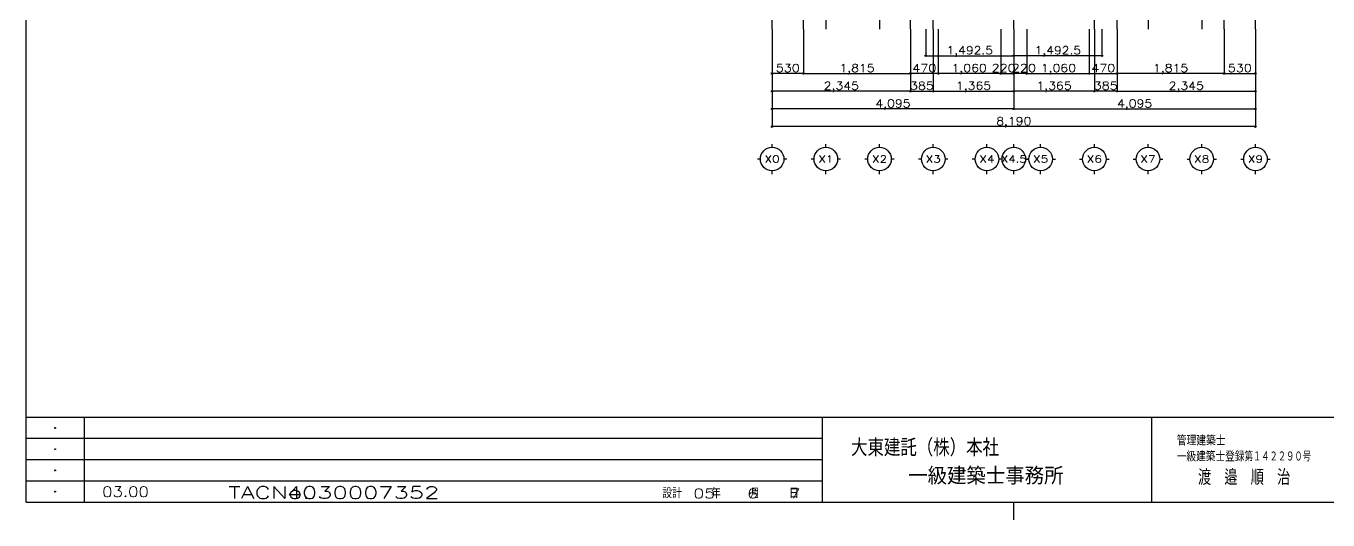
# Model space of a CAD drawing. Extents: x 1600 to 58398, y 1000 to 41598.
# Drawn here: x 2102 to 38870, y 1000 to 14955 of the extents above; entities that cross this region are included whole.
import ezdxf
from ezdxf.enums import TextEntityAlignment as Align

# ---------------------------------------------------------------- set-up
doc = ezdxf.new("R2010")
doc.units = 0
doc.header["$LTSCALE"] = 1000
doc.linetypes.add('CENTER2', pattern=[1.125, 0.75, -0.125, 0.125, -0.125])
for name, color, linetype in [('1-1', 7, 'CONTINUOUS'), ('1-11', 7, 'CONTINUOUS'), ('1-150', 7, 'CONTINUOUS'), ('1-175', 7, 'CONTINUOUS'), ('1-21', 7, 'CONTINUOUS'), ('1-6', 7, 'CONTINUOUS'), ('1-8', 7, 'CONTINUOUS'), ('1-9', 7, 'CONTINUOUS')]:
    doc.layers.add(name, color=color, linetype=linetype)
doc.styles.get("Standard").update_dxf_attribs({"font": 'txt', "bigfont": 'BIGFONT'})

msp = doc.modelspace()

# ---------------------------------------------------------------- linework, layer by layer
at = {"layer": '1-11', "color": 1, "linetype": 'CENTER2'}
for p, q in [((24689, 35531), (24689, 14864)), ((26206, 35531), (26206, 14864)), ((33789, 35531), (33789, 14864)), ((35306, 35531), (35306, 14864))]:
    msp.add_line(p, q, dxfattribs=at)
at = {"layer": '1-175', "color": 5, "linetype": 'CONTINUOUS'}
for q in [(2102, 41099), (57895, 1502)]:
    msp.add_line((2102, 1502), q, dxfattribs=at)
at = {"layer": '1-175', "color": 7, "linetype": 'CONTINUOUS'}
for p, q in [((57898, 3899), (2102, 3899)), ((3751, 1502), (3751, 3899)), ((24599, 1502), (24599, 3899)), ((33896, 1502), (33896, 3899)), ((24599, 3300), (2102, 3300)), ((24599, 2699), (2102, 2699)), ((24599, 2100), (2102, 2100)), ((29998, 1000), (29998, 1502))]:
    msp.add_line(p, q, dxfattribs=at)
for centre in [(2925, 3602), (2925, 3000), (2925, 2401), (2925, 1803)]:
    msp.add_circle(centre, 13, dxfattribs=at)
at = {"layer": '1-21', "color": 1, "linetype": 'CENTER2'}
for p, q in [((24056, 14864), (24056, 16378)), ((35939, 14864), (35939, 16378))]:
    msp.add_line(p, q, dxfattribs=at)
at = {"layer": '1-21', "color": 1, "linetype": 'CONTINUOUS'}
for p, q in [((24056, 14864), (24056, 13614)), ((35939, 14864), (35939, 13614)), ((24056, 13614), (23173, 13614)), ((24056, 13614), (27081, 13614)), ((35939, 13614), (32914, 13614)), ((35939, 13614), (36823, 13614))]:
    msp.add_line(p, q, dxfattribs=at)
at = {"layer": '1-21', "color": 7, "linetype": 'CONTINUOUS'}
for centre in [(23173, 13614), (24056, 13614), (27081, 13614), (32914, 13614), (35939, 13614), (36823, 13614)]:
    msp.add_circle(centre, 21, dxfattribs=at)
at = {"layer": '1-6', "color": 1, "linetype": 'CONTINUOUS'}
for p, q in [((23173, 11531), (23173, 11614)), ((24689, 11531), (24689, 11614)), ((26206, 11531), (26206, 11614)), ((27723, 11531), (27723, 11614)), ((29239, 11531), (29239, 11614)), ((29998, 11531), (29998, 11614)), ((30756, 11531), (30756, 11614)), ((32273, 11531), (32273, 11614)), ((33789, 11531), (33789, 11614)), ((35306, 11531), (35306, 11614)), ((36823, 11531), (36823, 11614)), ((22839, 11197), (22756, 11197)), ((23589, 11197), (23506, 11197)), ((24355, 11197), (24272, 11197)), ((25105, 11197), (25022, 11197)), ((25872, 11197), (25789, 11197)), ((26622, 11197), (26539, 11197)), ((27389, 11197), (27306, 11197)), ((28139, 11197), (28056, 11197)), ((28905, 11197), (28822, 11197)), ((29655, 11197), (29572, 11197)), ((29664, 11197), (29581, 11197)), ((30414, 11197), (30331, 11197)), ((30340, 11197), (30423, 11197)), ((31090, 11197), (31173, 11197)), ((31857, 11197), (31940, 11197)), ((32607, 11197), (32690, 11197)), ((33373, 11197), (33456, 11197)), ((34123, 11197), (34206, 11197)), ((34890, 11197), (34973, 11197)), ((35640, 11197), (35723, 11197)), ((36407, 11197), (36490, 11197)), ((37157, 11197), (37240, 11197)), ((23173, 10772), (23173, 10856)), ((24689, 10772), (24689, 10856)), ((26206, 10772), (26206, 10856)), ((27723, 10772), (27723, 10856)), ((29239, 10772), (29239, 10856)), ((29998, 10772), (29998, 10856)), ((30756, 10772), (30756, 10856)), ((32273, 10772), (32273, 10856)), ((33789, 10772), (33789, 10856)), ((35306, 10772), (35306, 10856)), ((36823, 10772), (36823, 10856))]:
    msp.add_line(p, q, dxfattribs=at)
at = {"layer": '1-6', "color": 2, "linetype": 'CONTINUOUS'}
for centre in [(23173, 11197), (24689, 11197), (26206, 11197), (27723, 11197), (29239, 11197), (29998, 11197), (30756, 11197), (32273, 11197), (33789, 11197), (35306, 11197), (36823, 11197)]:
    msp.add_circle(centre, 333, dxfattribs=at)
at = {"layer": '1-8', "color": 1, "linetype": 'CENTER2'}
for p, q in [((23173, 14864), (23173, 35531)), ((29998, 14864), (29998, 35531)), ((36823, 14864), (36823, 35531)), ((27723, 14864), (27723, 24364)), ((32273, 14864), (32273, 24364)), ((27081, 14864), (27081, 17947)), ((32914, 14864), (32914, 17947))]:
    msp.add_line(p, q, dxfattribs=at)
at = {"layer": '1-9', "color": 1, "linetype": 'CONTINUOUS'}
for p, q in [((23173, 14864), (23173, 12114)), ((27081, 14864), (27081, 13114)), ((27510, 14864), (27510, 14114)), ((27723, 14864), (27723, 13114)), ((27864, 14864), (27864, 13614)), ((29631, 14864), (29631, 13614)), ((29998, 14864), (29998, 12614)), ((30364, 14864), (30364, 13614)), ((32131, 14864), (32131, 13614)), ((32273, 14864), (32273, 13114)), ((32485, 14864), (32485, 14114)), ((32914, 14864), (32914, 13114)), ((36823, 14864), (36823, 12114)), ((27510, 14114), (29998, 14114)), ((32485, 14114), (29998, 14114)), ((27864, 13614), (27081, 13614)), ((29610, 13614), (27864, 13614)), ((29631, 13614), (29998, 13614)), ((30364, 13614), (29998, 13614)), ((30385, 13614), (32131, 13614)), ((32131, 13614), (32914, 13614)), ((27081, 13114), (23173, 13114)), ((27081, 13114), (27723, 13114)), ((27723, 13114), (29998, 13114)), ((32273, 13114), (29998, 13114)), ((32914, 13114), (32273, 13114)), ((32914, 13114), (36823, 13114)), ((29998, 12614), (23173, 12614)), ((29998, 12614), (36823, 12614)), ((36823, 12114), (23173, 12114))]:
    msp.add_line(p, q, dxfattribs=at)
at = {"layer": '1-9', "color": 7, "linetype": 'CONTINUOUS'}
for centre in [(27510, 14114), (29998, 14114), (32485, 14114), (27081, 13614), (27864, 13614), (29631, 13614), (29998, 13614), (30364, 13614), (32131, 13614), (32914, 13614), (23173, 13114), (27081, 13114), (27723, 13114), (29998, 13114), (32273, 13114), (32914, 13114), (36823, 13114), (23173, 12614), (29998, 12614), (36823, 12614), (23173, 12114), (36823, 12114)]:
    msp.add_circle(centre, 21, dxfattribs=at)

# ---------------------------------------------------------------- texts
at = {"layer": '1-1', "color": 1, "linetype": 'CONTINUOUS', "width": 1.183031}
msp.add_text('03.00', height=289.1, dxfattribs=at).set_placement((4251, 1652))
at = {"layer": '1-150', "color": 1, "linetype": 'CONTINUOUS'}
for s, width, p in [('TACNo.', 1.503869, (7814, 1603)), ('4030007352', 1.48653, (9464, 1603))]:
    msp.add_text(s, height=338.5, dxfattribs=dict(at, width=width)).set_placement(p)
at = {"layer": '1-175', "color": 5, "linetype": 'CONTINUOUS'}
for s, width, p in [('大東建託（株）本社', 0.872144, (25401, 2802)), ('一', 1.030928, (27016, 2001)), ('級', 1.030928, (27565, 2001)), ('建', 1.030928, (28111, 2001)), ('築', 1.030928, (28659, 2001)), ('士', 1.030928, (29208, 2001)), ('事', 1.030928, (29757, 2001)), ('務', 1.030928, (30305, 2001)), ('所', 1.030928, (30854, 2001))]:
    msp.add_text(s, height=484, dxfattribs=dict(at, width=width)).set_placement(p)
at = {"layer": '1-175', "color": 3, "linetype": 'CONTINUOUS'}
for s, width, p in [('管理建築士', 0.707441, (34600, 3103)), ('一級建築士登録 ', 0.700397, (34600, 2653))]:
    msp.add_text(s, height=289.1, dxfattribs=dict(at, width=width)).set_placement(p)
at = {"layer": '1-175', "color": 7, "linetype": 'CONTINUOUS'}
for s, height, width, p in [('第１４２２９０号', 289.1, 0.577942, (36519, 2653)), ('渡\u3000邉\u3000順\u3000治', 435.5, 0.777357, (35199, 1986)), ('05', 268.7, 1.330153, (20949, 1613)), (' 6', 268.7, 1.330153, (22149, 1613)), (' 7', 268.7, 1.330153, (23349, 1613))]:
    msp.add_text(s, height=height, dxfattribs=dict(at, width=width)).set_placement(p)
at = {"layer": '1-175', "color": 7, "linetype": 'CONTINUOUS', "width": 0.866188}
msp.add_text('設計\u3000\u3000\u3000年\u3000\u3000\u3000月\u3000\u3000\u3000日', height=289.06, dxfattribs=at).set_placement((22000, 1616), align=Align.CENTER)
at = {"layer": '1-21', "color": 2, "linetype": 'CONTINUOUS'}
for s, width, p in [('530', 1.167902, (23614, 13656)), ('1,815', 1.140498, (25569, 13656)), ('1,815', 1.140498, (34427, 13656)), ('530', 1.167902, (36381, 13656))]:
    msp.add_text(s, height=226, dxfattribs=dict(at, width=width)).set_placement(p, align=Align.CENTER)
at = {"layer": '1-6', "color": 2, "linetype": 'CONTINUOUS'}
for s, width, p in [('X0', 1.240884, (23173, 11197)), ('X1', 1.240884, (24689, 11197)), ('X2', 1.240884, (26206, 11197)), ('X3', 1.240884, (27723, 11197)), ('X4', 1.240884, (29239, 11197)), ('X4.5', 1.185805, (29998, 11197)), ('X5', 1.240884, (30756, 11197)), ('X6', 1.240884, (32273, 11197)), ('X7', 1.240884, (33789, 11197)), ('X8', 1.240884, (35306, 11197)), ('X9', 1.240884, (36823, 11197))]:
    msp.add_text(s, height=201.8, dxfattribs=dict(at, width=width)).set_placement(p, align=Align.MIDDLE_CENTER)
at = {"layer": '1-9', "color": 2, "linetype": 'CONTINUOUS'}
for s, width, p in [('1,492.5', 1.129143, (28754, 14156)), ('1,492.5', 1.129143, (31242, 14156)), ('470', 1.167902, (27473, 13656)), ('1,060', 1.140498, (28737, 13656)), ('220', 1.167902, (29712, 13656)), ('220', 1.167902, (30284, 13656)), ('1,060', 1.140498, (31258, 13656)), ('470', 1.167902, (32523, 13656)), ('2,345', 1.140498, (25127, 13156)), ('385', 1.167902, (27402, 13156)), ('1,365', 1.140498, (28860, 13156)), ('1,365', 1.140498, (31135, 13156)), ('385', 1.167902, (32594, 13156)), ('2,345', 1.140498, (34869, 13156)), ('4,095', 1.140498, (26585, 12656)), ('4,095', 1.140498, (33410, 12656)), ('8,190', 1.140498, (29998, 12156))]:
    msp.add_text(s, height=226, dxfattribs=dict(at, width=width)).set_placement(p, align=Align.CENTER)

doc.saveas('drawing.dxf')
